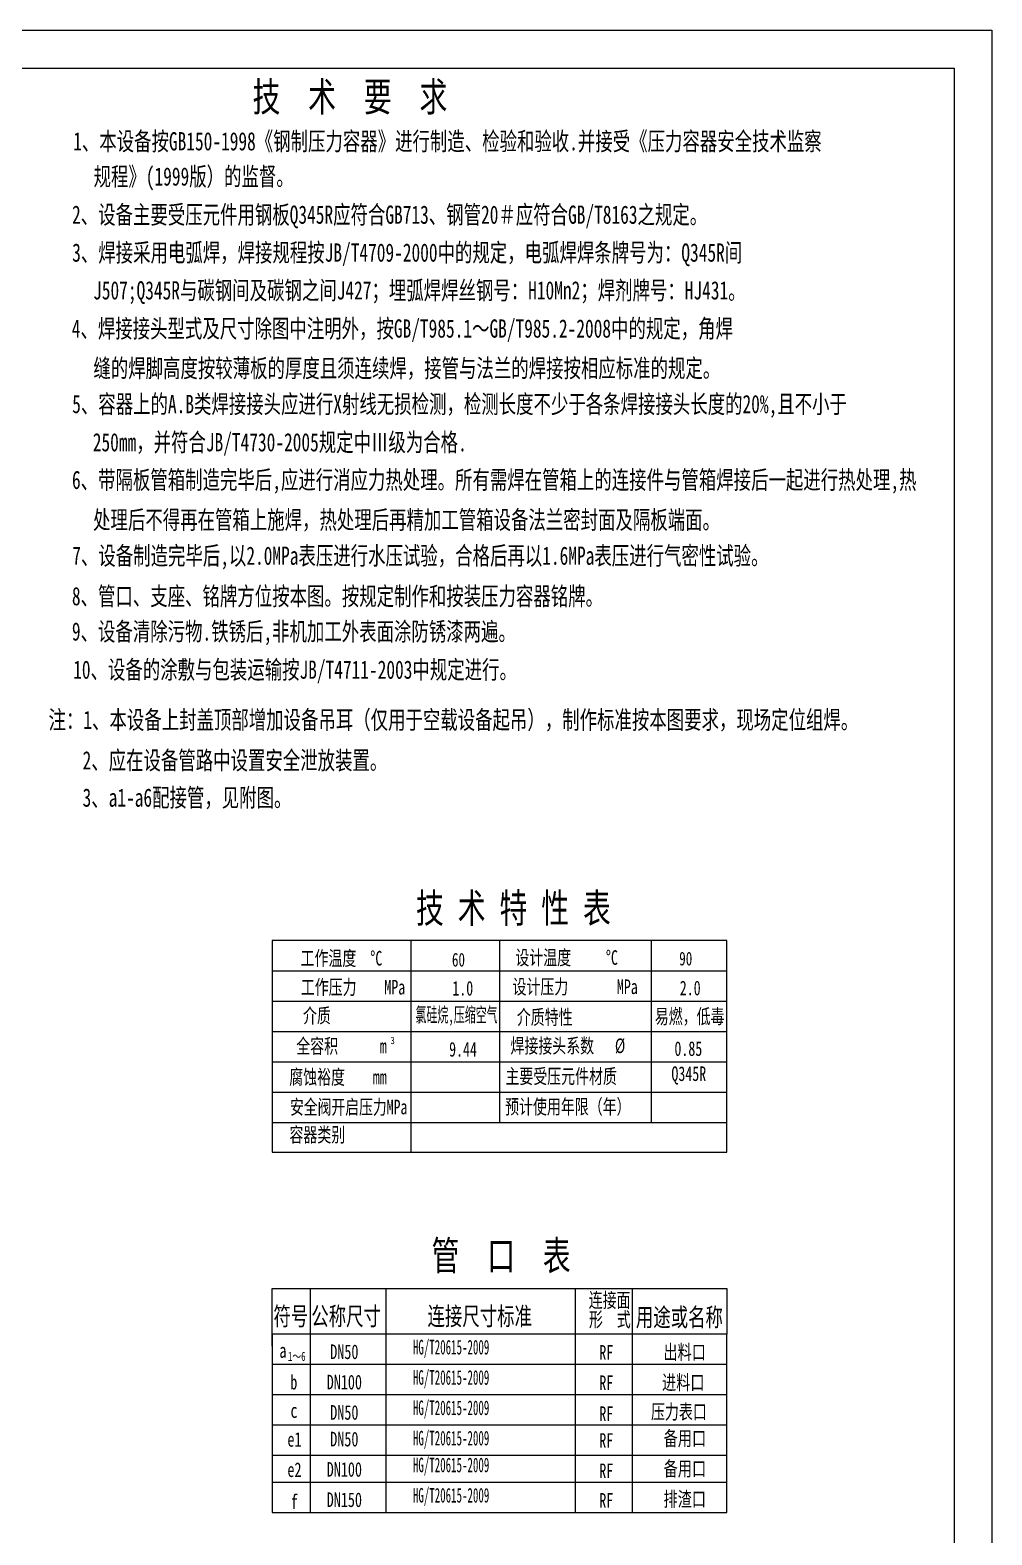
# Model space of a CAD drawing. Header units: millimetres. Extents: x 132745 to 150447, y -25377 to -12762.
# Drawn here: x 137845 to 141655, y -18717 to -12762 of the extents above; entities that cross this region are included whole.
import ezdxf

# ---------------------------------------------------------------- set-up
doc = ezdxf.new("R2010")
doc.units = ezdxf.units.MM
for name, color, linetype, lineweight in [('CAXA_0', 7, 'Continuous', 18), ('cdr_dim', 7, 'Continuous', 18), ('cdr_text', 7, 'Continuous', 18), ('尺寸线层', 7, 'Continuous', 18)]:
    doc.layers.add(name, color=color, linetype=linetype, lineweight=lineweight)
doc.layers.add('cdr_dwg1', color=4, linetype='Continuous', lineweight=18, true_color=0x00ffff)
doc.styles.add('HZ', font='simfang.ttf', dxfattribs={"width": 0.7})
doc.styles.get("Standard").update_dxf_attribs({"font": 'simfang.ttf', "width": 0.7})
doc.styles.add('UserTxtStyle10', font='simfang.ttf', dxfattribs={"width": 0.55})
doc.styles.add('UserTxtStyle3', font='simfang.ttf', dxfattribs={"width": 0.710526})
doc.styles.add('UserTxtStyle9', font='simfang.ttf', dxfattribs={"width": 0.694444})

msp = doc.modelspace()

# ---------------------------------------------------------------- linework, layer by layer
at = {"layer": 'CAXA_0', "color": 4, "linetype": 'Continuous', "true_color": 0x00ffff}
for p, q in [((140604.725, -16364.963), (138804.725, -16364.963)), ((138804.725, -16364.963), (138804.725, -16993.545)), ((138804.725, -16364.963), (138804.725, -17081.752)), ((138804.725, -16364.963), (138804.725, -16484.963)), ((139353.589, -16364.963), (139353.589, -17201.752)), ((139704.725, -16364.963), (139704.725, -16964.963)), ((139704.725, -16364.963), (139704.725, -16484.963)), ((140304.725, -16364.963), (140304.725, -17084.963)), ((140604.725, -16484.963), (140604.725, -16364.963)), ((138804.725, -16484.963), (138804.725, -16604.963)), ((139704.725, -16484.963), (139704.725, -16604.963)), ((140604.725, -16604.963), (140604.725, -16484.963)), ((138804.725, -16604.963), (138804.725, -16724.963)), ((139704.725, -16604.963), (139704.725, -16724.963)), ((140604.725, -16724.963), (140604.725, -16604.963)), ((138804.725, -16724.963), (138804.725, -16844.963)), ((139704.725, -16724.963), (139704.725, -16844.963)), ((140604.725, -16844.963), (140604.725, -16724.963)), ((138804.725, -16844.963), (138804.725, -16964.963)), ((139704.725, -16844.963), (139704.725, -17084.963)), ((140604.725, -16964.963), (140604.725, -16844.963)), ((138804.725, -16961.752), (138804.725, -17081.752)), ((139704.725, -16961.752), (139704.725, -16964.963)), ((140604.725, -17081.752), (140604.725, -16961.752)), ((138804.725, -17081.752), (138804.725, -17201.752)), ((138804.725, -17081.752), (138804.725, -17201.752)), ((139704.725, -17081.752), (139704.725, -17084.963)), ((139704.725, -17081.752), (139704.725, -17084.963)), ((140604.725, -17201.752), (140604.725, -17081.752)), ((140604.725, -17201.752), (140604.725, -17081.752)), ((138804.725, -17201.752), (140604.725, -17201.752)), ((138804.725, -17741.837), (140604.725, -17741.837)), ((138804.725, -17969.476), (138804.725, -17741.837)), ((138954.725, -17741.837), (138954.725, -17921.837)), ((139254.725, -17741.837), (139254.725, -17921.837)), ((140004.725, -17741.837), (140004.725, -17921.837)), ((140229.725, -17741.837), (140229.725, -17921.837)), ((140604.725, -17741.837), (140604.725, -17921.837)), ((140604.725, -17921.837), (138804.725, -17921.837)), ((138804.725, -17921.837), (138804.725, -18041.837)), ((138954.725, -17921.837), (138954.725, -18041.837)), ((139254.725, -17921.837), (139254.725, -18041.837)), ((140004.725, -17921.837), (140004.725, -18041.837)), ((140229.725, -17921.837), (140229.725, -18041.837)), ((140604.725, -18041.837), (140604.725, -17921.837)), ((138804.725, -18041.837), (138804.725, -18161.837)), ((138954.725, -18041.837), (138954.725, -18161.837)), ((139254.725, -18041.837), (139254.725, -18161.837)), ((140004.725, -18041.837), (140004.725, -18161.837)), ((140229.725, -18041.837), (140229.725, -18161.837)), ((140604.725, -18161.837), (140604.725, -18041.837)), ((138804.725, -18161.837), (138804.725, -18281.837)), ((138954.725, -18161.837), (138954.725, -18281.837)), ((139254.725, -18161.837), (139254.725, -18281.837)), ((140004.725, -18161.837), (140004.725, -18281.837)), ((140229.725, -18161.837), (140229.725, -18281.837)), ((140604.725, -18281.837), (140604.725, -18161.837)), ((138804.725, -18281.837), (138804.725, -18401.837)), ((138954.725, -18281.837), (138954.725, -18401.837)), ((139254.725, -18281.837), (139254.725, -18401.837)), ((140004.725, -18281.837), (140004.725, -18401.837)), ((140229.725, -18281.837), (140229.725, -18401.837)), ((140604.725, -18401.837), (140604.725, -18281.837)), ((138804.725, -18387.994), (138804.725, -18507.994)), ((138954.725, -18387.994), (138954.725, -18507.994)), ((139254.725, -18387.994), (139254.725, -18507.994)), ((140004.725, -18387.994), (140004.725, -18507.994)), ((140229.725, -18387.994), (140229.725, -18507.994)), ((140604.725, -18507.994), (140604.725, -18387.994)), ((138804.725, -18507.994), (138804.725, -18627.994)), ((138954.725, -18507.994), (138954.725, -18627.994)), ((139254.725, -18507.994), (139254.725, -18627.994)), ((140004.725, -18507.994), (140004.725, -18627.994)), ((140229.725, -18507.994), (140229.725, -18627.994)), ((140604.725, -18627.994), (140604.725, -18507.994)), ((138804.725, -18627.994), (140604.725, -18627.994)), ((138804.725, -18627.994), (140604.725, -18627.994))]:
    msp.add_line(p, q, dxfattribs=at)
at = {"layer": 'CAXA_0', "color": 7, "linetype": 'Continuous'}
for p, q in [((138804.725, -16484.963), (140604.725, -16484.963)), ((138804.725, -16604.963), (140604.725, -16604.963)), ((138804.725, -16724.963), (140604.725, -16724.963)), ((138804.725, -16844.963), (140604.725, -16844.963)), ((138804.725, -16964.963), (140604.725, -16964.963)), ((138804.725, -17084.963), (140604.725, -17084.963)), ((138804.725, -17084.963), (140604.725, -17084.963)), ((138804.725, -17084.963), (140604.725, -17084.963)), ((138804.725, -18041.837), (140604.725, -18041.837)), ((138804.725, -18161.837), (140604.725, -18161.837)), ((138804.725, -18281.837), (140604.725, -18281.837)), ((138804.725, -18401.837), (140604.725, -18401.837)), ((138804.725, -18507.994), (140604.725, -18507.994))]:
    msp.add_line(p, q, dxfattribs=at)
at = {"layer": 'cdr_dim', "linetype": 'Continuous'}
for p, q in [((132744.719, -12761.783), (141654.719, -12761.783)), ((141654.719, -12761.783), (141654.719, -25376.782))]:
    msp.add_line(p, q, dxfattribs=at)
at = {"layer": 'cdr_dwg1', "linetype": 'Continuous'}
for p, q in [((133119.719, -12911.783), (141504.719, -12911.783)), ((141504.719, -12911.783), (141504.719, -25226.782))]:
    msp.add_line(p, q, dxfattribs=at)

# ---------------------------------------------------------------- texts
at = {"layer": 'CAXA_0', "color": 7, "linetype": 'Continuous', "line_spacing_factor": 1.194679, "style": 'HZ'}
for s, insert, char_height, width, attachment_point in [('符号', (138878.05, -17895.588), 72.2309, 215.88335, 8), ('公称尺寸', (139097.017, -17895.588), 72.2309, 431.87504, 8), ('连接尺寸标准', (139626.205, -17895.588), 72.2309, 647.86673, 8), ('连接面', (140057.961, -17823.219), 57.7847, 259.10335, 7), ('形  式', (140058.677, -17899.845), 57.7847, 259.19003, 7), ('用途或名称', (140416.889, -17899.845), 72.2309, 539.87089, 8)]:
    msp.add_mtext(s, dxfattribs=dict(at, insert=insert, char_height=char_height, width=width, attachment_point=attachment_point))
at = {"layer": 'CAXA_0', "linetype": 'Continuous', "lineweight": 18, "char_height": 57.78471, "width": 611.80851, "attachment_point": 7, "line_spacing_factor": 1.194679, "style": 'UserTxtStyle10'}
for insert in [(139274.936, -18016.736), (139274.936, -18136.736), (139274.936, -18256.736), (139274.936, -18376.736), (139274.936, -18482.894), (139274.936, -18602.894)]:
    msp.add_mtext('    HG/T20615-2009', dxfattribs=dict(at, insert=insert))
at = {"layer": 'cdr_dim', "linetype": 'Continuous', "char_height": 115.5694, "line_spacing_factor": 1.194679, "style": 'HZ'}
for s, insert, width, attachment_point in [('技 术 特 性 表', (139759.533, -16306.748), 1209.72683, 8), ('管  口  表', (139435.137, -17682.37), 864.14012, 7)]:
    msp.add_mtext(s, dxfattribs=dict(at, insert=insert, width=width, attachment_point=attachment_point))
at = {"layer": 'cdr_dim', "linetype": 'Continuous', "attachment_point": 7, "line_spacing_factor": 1.194679}
for s, insert, char_height, width in [('60', (139516.151, -16468.45), 54.1732, 80.99688), ('3', (139273.226, -16775.135), 28.892, 21.5775), ('1～6', (138866.554, -18028.87), 36.1154, 107.99585)]:
    msp.add_mtext(s, dxfattribs=dict(at, insert=insert, char_height=char_height, width=width))
at = {"layer": 'cdr_text', "linetype": 'Continuous', "lineweight": 18, "attachment_point": 8, "line_spacing_factor": 1.194679}
for s, insert, char_height, width, style in [('工作温度  %%DC', (139078.458, -16469.963), 57.7847, 561.62174, 'HZ'), ('设计温度     %%DC', (139970.293, -16467.577), 57.78471, 691.34677, 'HZ'), ('工作压力    MPa ', (139124.326, -16584.861), 57.78471, 691.43345, 'HZ'), ('设计压力       MPa', (140004.07, -16582.996), 57.78471, 777.9168, 'HZ'), ('2.0', (140459.808, -16582.324), 57.7847, 129.63835, 'HZ'), ('全容积      m', (139078.638, -16817.558), 57.7847, 561.79509, 'HZ'), ('焊接接头系数   %%C', (139975.248, -16816.718), 57.78471, 691.26009, 'HZ'), ('腐蚀裕度    mm', (139064.728, -16940.424), 57.7847, 604.95009, 'HZ'), ('安全阀开启压力MPa', (139107.07, -17058.96), 57.7847, 728.59259, 'UserTxtStyle9'), ('预计使用年限（年）', (139975.078, -17058.79), 57.7847, 777.48342, 'HZ'), ('DN50', (139089.988, -18021.927), 57.7847, 175.47582, 'UserTxtStyle3'), ('DN100', (139089.988, -18141.927), 57.7847, 219.36645, 'UserTxtStyle3'), ('DN50', (139089.988, -18261.927), 57.7847, 175.47582, 'UserTxtStyle3'), ('e1', (138892.432, -18368.717), 57.7847, 87.69457, 'UserTxtStyle3'), ('DN50', (139089.988, -18367.527), 57.7847, 175.47582, 'UserTxtStyle3'), ('e2', (138892.432, -18488.717), 57.7847, 87.69457, 'UserTxtStyle3'), ('DN100', (139089.988, -18487.527), 57.7847, 219.36645, 'UserTxtStyle3'), ('DN150', (139089.988, -18607.527), 57.7847, 219.36645, 'UserTxtStyle3')]:
    msp.add_mtext(s, dxfattribs=dict(at, insert=insert, char_height=char_height, width=width, style=style))
at = {"layer": 'cdr_text', "linetype": 'Continuous', "line_spacing_factor": 1.194679}
for s, insert, char_height, width, attachment_point, style in [('1.0', (139558.926, -16583.444), 57.7847, 129.63835, 8, 'HZ'), ('介质  ', (138981.408, -16697.067), 57.7847, 259.19003, 8, 'HZ'), ('氯硅烷,压缩空气', (139534.412, -16702.091), 57.7847, 509.21924, 8, 'UserTxtStyle10'), ('介质特性  ', (139883.558, -16703.202), 57.7847, 431.98339, 8, 'HZ'), ('易燃，低毒', (140457.626, -16702.091), 57.7847, 431.89671, 8, 'HZ'), ('9.44', (139560.075, -16825.004), 57.7847, 172.88003, 8, 'HZ'), ('0.85', (140452.411, -16822.304), 57.7847, 172.88003, 8, 'HZ'), ('主要受压元件材质', (139948.669, -16937.212), 57.7847, 691.08674, 8, 'HZ'), ('Q345R', (140454.224, -16935.077), 57.7847, 216.12171, 8, 'HZ'), ('容器类别', (138982.821, -17168.644), 57.7847, 345.50003, 8, 'HZ'), ('a', (138846.611, -18017.058), 57.785, 43.80395, 8, 'UserTxtStyle3'), ('RF', (140127.491, -18023.63), 57.7847, 87.69457, 8, 'UserTxtStyle3'), ('出料口', (140353.814, -18028.894), 57.7847, 262.99704, 7, 'UserTxtStyle3'), ('b', (138889.749, -18142.559), 57.785, 43.80395, 8, 'UserTxtStyle3'), ('RF', (140127.491, -18143.63), 57.7847, 87.69457, 8, 'UserTxtStyle3'), ('进料口', (140348.338, -18148.894), 57.7847, 262.99704, 7, 'UserTxtStyle3'), ('c', (138890.554, -18254.78), 57.785, 43.80395, 8, 'UserTxtStyle3'), ('RF', (140127.491, -18265.972), 57.7847, 87.69457, 8, 'UserTxtStyle3'), ('压力表口', (140414.994, -18265.2), 57.7847, 345.50003, 8, 'HZ'), ('RF', (140127.491, -18372.13), 57.7847, 87.69457, 8, 'UserTxtStyle3'), ('备用口', (140354.693, -18370.439), 57.7847, 262.99704, 7, 'UserTxtStyle3'), ('RF', (140127.491, -18492.13), 57.7847, 87.69457, 8, 'UserTxtStyle3'), ('备用口', (140354.693, -18490.439), 57.7847, 262.99704, 7, 'UserTxtStyle3'), ('f', (138891.976, -18614.337), 57.785, 43.80395, 8, 'UserTxtStyle3'), ('RF', (140127.491, -18609.23), 57.7847, 87.69457, 8, 'UserTxtStyle3'), ('排渣口', (140354.009, -18610.439), 57.7847, 262.99704, 7, 'UserTxtStyle3')]:
    msp.add_mtext(s, dxfattribs=dict(at, insert=insert, char_height=char_height, width=width, attachment_point=attachment_point, style=style))
at = {"layer": '尺寸线层', "linetype": 'Continuous', "attachment_point": 7, "line_spacing_factor": 1.194679, "style": 'HZ'}
for s, insert, char_height, width in [('技  术  要  求', (138726.235, -13096.42), 115.5694, 1209.90019), ('1、本设备按GB150-1998《钢制压力容器》进行制造、检验和验收.并接受《压力容器安全技术监察', (138016.041, -13246.42), 72.23089, 4644.36312), ('规程》(1999版）的监督。', (138096.757, -13396.42), 72.23089, 1242.11475), ('2、设备主要受压元件用钢板Q345R应符合GB713、钢管20＃应符合GB/T8163之规定。', (138011.546, -13546.42), 72.23089, 3942.87768), ('3、焊接采用电弧焊，焊接规程按JB/T4709-2000中的规定，电弧焊焊条牌号为：Q345R间', (138012.108, -13696.42), 72.23089, 4158.76103), ('J507;Q345R与碳钢间及碳钢之间J427；埋弧焊焊丝钢号：H10Mn2；焊剂牌号：HJ431。', (138095.06, -13846.42), 72.23089, 4051.09022), ('4、焊接接头型式及尺寸除图中注明外，按GB/T985.1～GB/T985.2-2008中的规定，角焊', (138010.422, -13996.42), 72.23089, 4105.03397), ('缝的焊脚高度按较薄板的厚度且须连续焊，接管与法兰的焊接按相应标准的规定。', (138096.027, -14146.42), 72.23089, 3887.74212), ('5、容器上的A.B类焊接接头应进行X射线无损检测，检测长度不少于各条焊接接头长度的20%,且不小于', (138012.108, -14296.42), 72.23089, 4806.19437), ('250mm，并符合JB/T4730-2005规定中Ⅲ级为合格.', (138093.681, -14446.42), 72.23089, 2322.83164), ('6、带隔板管箱制造完毕后,应进行消应力热处理。所有需焊在管箱上的连接件与管箱焊接后一起进行热处理,热', (138011.265, -14596.42), 72.23089, 5237.85272), ('处理后不得再在管箱上施焊，热处理后再精加工管箱设备法兰密封面及隔板端面。', (138094.805, -14746.42), 72.23089, 3887.74212), ('7、设备制造完毕后,以2.0MPa表压进行水压试验，合格后再以1.6MPa表压进行气密性试验。', (138012.389, -14896.42), 72.23089, 4320.48393), ('8、管口、支座、铭牌方位按本图。按规定制作和按装压力容器铭牌。', (138010.984, -15046.42), 72.23089, 3293.81914), ('9、设备清除污物.铁锈后,非机加工外表面涂防锈漆两遍。', (138010.984, -15196.42), 72.23089, 2753.94825), ('10、设备的涂敷与包装运输按JB/T4711-2003中规定进行。', (138016.041, -15346.42), 72.23089, 2754.59833)]:
    msp.add_mtext(s, dxfattribs=dict(at, insert=insert, char_height=char_height, width=width))
at = {"layer": '尺寸线层', "linetype": 'Continuous', "lineweight": 18, "char_height": 72.23089, "attachment_point": 7, "line_spacing_factor": 1.194679, "style": 'HZ'}
for s, insert, width in [('注：1、本设备上封盖顶部增加设备吊耳（仅用于空载设备起吊），制作标准按本图要求，现场定位组焊。', (137918.439, -15537.836), 5021.75268), ('    2、应在设备管路中设置安全泄放装置。    ', (137915.629, -15696.287), 2322.28991), ('    3、a1-a6配接管，见附图。', (137915.629, -15845.626), 1512.37523)]:
    msp.add_mtext(s, dxfattribs=dict(at, insert=insert, width=width))
at = {"layer": '尺寸线层', "linetype": 'Continuous', "lineweight": 18, "insert": (140416.338, -16464.16), "char_height": 54.1732, "width": 80.99688, "attachment_point": 7, "line_spacing_factor": 1.194679}
msp.add_mtext('90', dxfattribs=at)

doc.saveas('drawing.dxf')
